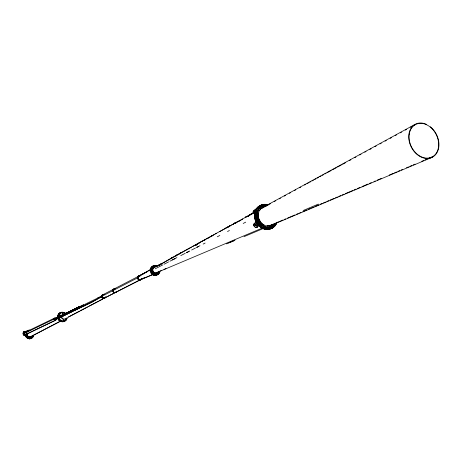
<?xml version="1.0" encoding="UTF-8"?>
<svg xmlns="http://www.w3.org/2000/svg" width="462" height="462" viewBox="0 0 462 462"><rect width="100%" height="100%" fill="white"/><g stroke="black" fill="none" stroke-linecap="round" stroke-linejoin="round"><path stroke-width="0.69" d="M60.251 313.34C60.822 313.6 61.232 312.364 60.661 313.461M60.291 320.547L60.643 320.357M61.642 321.159L61.943 321.015L61.642 320.732M61.96 312.993L62.278 312.555M62.445 313.19L62.48 312.468L62.462 313.184M63.398 320.605L63.051 321.281M63.075 313.265L63.161 312.809M64.599 320.247L64.178 320.836M64.605 320.27L64.986 320.507L64.605 320.616M64.836 313.617L64.917 313.219L64.57 313.271M65.575 319.883L65.87 319.386L65.708 319.825M65.448 319.6L65.361 320.056M66.464 318.682C65.373 317.937 66.274 319.6 66.314 318.237M66.32 318.254L66.534 318.659M58.98 316.713C59.431 315.662 57.6 317.099 58.72 316.759M59.563 314.333L59.188 314.177L59.569 313.987M59.552 314.339L59.835 313.686M26.652 337.046C26.715 335.799 27.483 337.335 26.438 336.636M27.766 337.37L27.622 337.959M27.483 337.543L27.703 337.832L27.339 337.941M28.124 331.046L27.772 330.821L27.905 331.219M29.279 338.155L29.273 338.86M30.457 338.392L30.174 338.017L30.509 338.334M31.589 338.051L31.376 337.641M32.132 337.456L32.427 336.821L32.623 337.214M33.068 336.151C32.357 335.325 32.721 336.954 32.975 336.024M32.952 336.041L33.293 335.77L33.068 336.134M25.427 335.608L25.098 335.747L25.185 335.175M25.681 335.314L25.982 335.412L25.693 335.135M275.34 224.209C274.347 225.364 274.902 222.62 275.381 224.341C274.399 225.179 274.734 222.909 275.398 224.203M268.428 227.945C267.458 229.164 267.948 226.334 268.462 228.084C267.44 228.881 267.845 226.663 268.48 227.939M270.472 227.697C269.548 228.933 269.964 226.08 270.507 227.835C269.456 228.609 269.918 226.42 270.524 227.691M272.361 226.963C271.437 228.199 271.852 225.352 272.395 227.102C271.344 227.876 271.806 225.687 272.413 226.958M274.006 225.785C273.048 226.992 273.533 224.174 274.041 225.918C273.03 226.715 273.423 224.503 274.058 225.779M262.243 225.785C261.273 227.004 261.769 224.168 262.277 225.924C261.255 226.721 261.659 224.503 262.295 225.779M265.448 205.388C264.443 206.531 265.009 203.806 265.483 205.521C264.495 206.352 264.841 204.094 265.5 205.382M264.218 226.969C263.213 228.136 263.773 225.375 264.252 227.108C263.265 227.957 263.606 225.664 264.27 226.963M266.308 227.702C265.303 228.863 265.864 226.109 266.349 227.835C265.355 228.684 265.696 226.397 266.366 227.697M256.93 213.115C255.919 214.27 256.485 211.521 256.964 213.248C255.971 214.091 256.323 211.81 256.988 213.109M256.797 215.425C255.781 216.586 256.352 213.831 256.832 215.563C255.833 216.401 256.185 214.12 256.849 215.419M257.507 210.961C256.681 212.15 256.791 209.465 257.559 210.955C256.785 212.179 256.705 209.598 257.559 210.955M258.495 209.055C257.559 210.279 257.987 207.438 258.529 209.194C257.467 209.962 257.935 207.779 258.547 209.049M257.842 220.114C256.907 221.35 257.334 218.491 257.883 220.253C256.82 221.027 257.288 218.832 257.9 220.108M260.476 224.203C259.459 225.364 260.025 222.603 260.51 224.336C259.517 225.185 259.858 222.892 260.528 224.197M263.404 205.619C262.474 206.832 262.895 204.008 263.438 205.752C262.381 206.514 262.849 204.343 263.455 205.613M151.571 269.311C151.161 269.681 151.692 268.457 152.154 269.005M23.706 334.263L23.325 334.09M23.631 334.009L24.036 334.038L23.314 334.159M24.613 335.204C25.577 334.603 23.643 335.689 24.613 335.106M25.918 335.233L26.265 335.048L25.982 335.268M26.542 334.39L27.27 334.269L26.553 334.321M258.945 211.792L258.928 212.093M254.285 212.855L254.291 213.253L254.753 213.178M29.424 330.342L29.349 330.336A4.331 4.054 62.6 0 0 26.825 331.087M259.246 219.207L259.24 219.652M63.057 320.83L63.687 320.899M63.687 320.98L63.548 320.634M58.94 317.764L59.223 318.139L59.136 317.677M58.784 319.467L58.917 319.808M59.338 319.173L59.898 319.421L59.887 318.976M63.681 312.947L63.565 312.612M64.564 313.259L64.686 313.623M62.33 320.882L61.977 320.564M57.877 316.782L58.004 317.146M59.003 314.911L58.997 315.292M59.864 313.409L60.193 313.375M23.706 332.894L23.533 332.565L23.354 332.871M24.665 331.976L24.492 331.647L24.313 331.953M28.898 337.936L29.181 338.305M31.641 338.005L31.381 337.658M26.236 335.701L26.311 335.297M28.904 330.573L29.325 330.596M266.869 205.411L267.51 205.365M159.65 271.402L159.234 271.442M266.892 205.405L267.469 205.405M60.701 319.964L60.851 320.414M61.498 321.304L61.14 321.344M58.957 314.986L59.361 315.003L59.148 315.344M59.968 314.125L59.829 313.715M62.353 312.855L61.648 312.722M26.27 331.97L26.074 331.595L26.068 331.993M74.411 309.084L73.851 309.373M254.296 226.363L255.284 225.34L254.66 224.151L255.03 222.805L255.902 222.776L256.964 223.452A2.35 0.757 46 0 1 257.496 223.966M254.019 224.03L255.324 222.684M252.575 213.508L253.297 213.051M251.34 214.668L252.165 213.894M235.354 223.29L240.09 220.357M250.104 214.489L248.042 216.274L250.104 214.489L253.904 212.584L245.166 217.273L246.875 216.586M235.961 222.869L236.948 222.072L234.009 223.689M266.967 228.869A12.745 10.568 63.1 0 1 255.521 215.292A12.745 10.568 63.1 0 1 266.02 204.354L266.077 205.821A11.209 9.298 63.1 0 0 256.86 215.448A11.209 9.298 63.1 0 0 266.909 227.385L267.203 228.892A12.745 10.568 63.1 0 0 276.848 222.788M161.105 263.721L158.691 265.425L172.823 257.23L246.823 216.603M239.408 221.067L240.442 220.368M157.363 274.289L157.323 273.793L157.276 274.307M239.593 220.998L242.03 219.462M161.515 263.831L184.823 250.883M229.319 226.27L227.98 227.119L229.995 225.941L219.594 231.641M200.687 242.094L195.01 245.513M241.505 219.681L241.863 219.462M267.14 228.938L267.146 227.414A11.209 9.298 63.1 0 0 274.919 223.504M210.377 236.833L214.137 234.656M175.346 255.861L176.074 255.434M208.073 238.19L209.332 237.445M210.522 236.746L212.901 235.343L206.231 239.062M199.665 242.787L200.826 242.111M229.47 226.213L230.192 225.791M160.533 264.206L157.582 265.904L161.509 263.773M201.986 241.43L205.018 239.738M215.379 233.968L216.614 233.281M138.629 276.178L150.583 269.56M155.417 266.886L159.159 264.824M185.389 250.583L191.534 247.193M192.764 246.512L195.836 244.82M197.066 244.144L200.756 242.105M246.373 216.921L247.632 216.228M248.885 215.535L250.144 214.842L247.823 216.453L252.72 213.369M138.837 276.126L150.681 269.641M262.006 207.912L415.315 124.238M262.145 208.177L265.95 206.104M267.215 205.411L270.385 203.684M274.185 201.611L275.45 200.918M279.256 198.845L280.521 198.158M284.326 196.084L285.591 195.391M289.391 193.318L290.662 192.631M294.461 190.558L295.726 189.865M299.532 187.791L300.797 187.098M304.602 185.025L305.867 184.338M307.132 183.645L308.402 182.952M309.667 182.265L310.938 181.572M312.202 180.879L313.473 180.192M314.738 179.499L316.002 178.806M317.273 178.118L318.537 177.425M319.808 176.732L321.073 176.045M322.343 175.352L323.608 174.659M324.873 173.972L326.143 173.279M327.408 172.586L331.214 170.513M332.478 169.825L336.278 167.752M337.549 167.059L341.349 164.986M342.619 164.299L345.784 162.566M349.584 160.493L350.854 159.806M354.654 157.733L355.925 157.04M359.725 154.966L360.989 154.273M364.795 152.2L366.06 151.513M369.86 149.44L371.13 148.747M374.93 146.673L376.201 145.986M380.001 143.913L381.266 143.22M385.071 141.147L386.336 140.454M390.136 138.381L391.406 137.693M395.206 135.62L396.477 134.927M400.277 132.854L401.542 132.161M405.347 130.088L406.612 129.4M410.412 127.327L411.682 126.634M413.582 125.6L415.482 124.561M241.343 219.675L242.602 218.988M159.713 265.009L160.978 264.322M225.566 228.113L228.956 226.282M80.475 306.676L84.725 304.394M251.513 213.779L253.141 212.942M156.399 266.516L161.44 263.808M60.707 319.987L60.92 320.391M27.986 337.78L27.841 337.381A3.569 3.338 62.6 0 1 26.969 336.561L26.94 336.486M28.904 337.953L28.967 337.901A3.569 3.338 62.6 0 0 32.762 335.886L32.918 335.966M32.64 337.225L32.138 336.994M66.545 318.832A4.689 4.32 62.6 0 1 63.277 321.564L61.486 321.454A4.689 4.32 62.6 0 1 57.969 316.678L58.004 316.684A4.649 4.279 62.6 0 1 61.752 312.433L63.3 312.543A4.689 4.32 62.6 0 1 64.692 313.213M26.369 336.677L26.513 337.069M27.044 331.624L26.773 331.941A2.171 2.021 64.2 0 0 23.585 332.455A2.171 2.021 64.2 0 0 25.196 335.545A2.171 2.021 64.2 0 0 27.477 333.212A2.2 2.044 64.2 0 1 25.185 335.579A2.2 2.044 64.2 0 1 23.55 332.449A2.2 2.044 64.2 0 1 26.796 331.878M59.985 314.137L59.569 313.975M65.875 313.715A4.695 4.325 62.6 0 0 63.687 312.341L61.931 312.208L61.128 312.63A4.689 4.32 62.6 0 0 57.588 316.88A4.689 4.32 62.6 0 0 61.099 321.65L62.861 321.771L63.669 321.367A4.695 4.325 62.6 0 0 67.169 317.625M68.434 316.978L76.75 312.607M77.397 312.266L79.36 311.232M80.677 310.545L87.364 307.028M88.046 306.67L88.727 306.318M89.409 305.959L97.026 301.952M97.73 301.582L98.441 301.212M99.145 300.837L102.714 298.966M68.024 317.313L102.691 299.11M63.3 312.543L63.687 312.341M157.507 266.02A4.909 4.314 62.8 0 0 156.56 265.575L154.626 265.39L153.5 265.979A4.897 4.308 62.8 0 0 150.092 270.305A4.897 4.308 62.8 0 0 153.644 275.283L155.578 275.456A4.897 4.308 62.8 0 0 157.721 274.382M74.896 310.135L92.36 301.842L101.594 296.812A0.658 0.595 62.7 0 1 101.588 296.142M231.433 225.127L232.432 224.607M156.56 265.575L154.042 265.696A4.903 4.308 62.8 0 0 150.635 270.022A4.903 4.308 62.8 0 0 154.187 275.005L156.121 275.185A4.903 4.308 62.8 0 0 159.286 272.407M30.608 336.677L60.222 321.257M30.654 336.769L60.903 321.026M155.763 266.759C157.507 266.62 155.677 265.384 156.352 266.459M254.429 215.806L255.469 215.269M102.905 294.733L138.658 276.218M138.71 276.189L144.901 272.99M146.142 272.349L147.378 271.708M138.739 276.247L144.929 273.048M101.911 296.229L101.449 296.465M137.797 277.754L101.559 296.471M155.14 268.832L162.826 264.87M164.108 264.206L168.59 261.896M169.872 261.232L176.917 257.6M180.757 255.619L185.245 253.303M186.521 252.645L189.726 250.993M191.649 250L195.49 248.019M196.772 247.361L199.971 245.709M203.176 244.057L205.099 243.064M217.267 236.787L219.825 235.464M227.512 231.502L229.435 230.509M172.413 259.962L174.965 258.645M186.446 252.72L188.998 251.403M196.656 247.459L198.568 246.471M243.185 223.458L245.709 222.158M85.331 304.065L101.461 296.257A0.728 0.658 62.7 0 0 101.461 296.673L90.35 302.881L60.164 317.377A0.676 0.624 62.4 0 1 59.581 316.418A0.676 0.624 62.4 0 1 60.614 316.274M140.506 279.597L142.972 278.332M104.614 297.973L144.242 277.754M104.701 297.978L115.454 292.498M115.691 292.377L140.425 279.758M71.928 311.48L61.671 316.689A2.345 2.16 62.7 0 0 65.552 318.457M61.55 316.817L72.898 311.047M154.395 274.122C156.133 273.377 154.354 274.959 154.984 273.827M155.717 273.435L155.527 273.533A3.39 2.98 62.8 0 0 157.484 272.944M61.099 321.65L61.908 321.24L63.669 321.367M153.644 275.283L154.776 274.711L156.71 274.89A4.909 4.314 62.8 0 0 159.881 272.112M66.574 313.011L69.254 311.665M69.924 311.324L70.599 310.99M71.275 310.643L79.545 306.485M67.689 312.572L68.324 312.248M68.959 311.931L69.6 311.607M72.17 310.314L80.041 306.352M155.578 275.456L156.71 274.89M252.316 213.346L253.985 212.532M201.259 241.742L202.547 241.112M203.834 240.488L205.122 239.859M24.486 332.068C25.687 331.878 24.22 331.144 24.804 331.918M24.7 332.542L54.499 318.116M78.396 307.166L79.782 306.497M83.691 304.677L59.864 316.187A0.606 0.56 62.4 0 1 60.412 316.193M24.232 333.477L54.014 319.109A1.115 1.022 64.2 0 1 54.88 318.093M55.273 318.636L57.733 317.446M57.819 317.452L53.933 319.098A1.207 1.103 64.2 0 0 55.244 320.368A1.207 1.103 64.2 0 0 56.11 318.867M92.36 301.842L60.164 317.313A0.606 0.56 62.4 0 1 59.719 316.308M25.716 334.482L55.573 320.178M24.249 335.216L24.567 335.066M25.757 334.557L55.613 320.258M26.802 333.616A1.577 1.467 64.2 0 1 25.294 335.06L25.156 335.129A1.577 1.467 64.2 0 0 26.149 334.806M25.589 335.308L25.907 335.158M60.025 316.054L73.14 309.898L59.829 316.123M97.661 297.955L99.625 297.049M83.697 306.058L84.979 305.469M226.536 243.884L235.043 240.084M78.09 307.369L74.671 308.957M263.253 228.551L243.988 236.671M161.342 270.553L155.365 273.215L262.381 228.037M164.004 269.427L165.997 268.578M303.193 210.505L318.347 204.1M271.027 225.063L282.981 220.01M284.309 219.444L285.637 218.884M287.63 218.041L294.935 214.951M296.263 214.391L298.256 213.548M299.584 212.988L300.912 212.422M302.899 211.584L306.883 209.898M308.212 209.332L310.204 208.495M311.532 207.929L313.525 207.086M314.853 206.526L318.838 204.839M320.166 204.279L322.158 203.436M323.487 202.876L325.479 202.033M326.807 201.472L328.8 200.629M330.128 200.063L334.113 198.383M335.441 197.817L337.433 196.974M338.762 196.414L340.754 195.57M342.082 195.01L344.075 194.167M345.403 193.607L352.702 190.517M354.031 189.957L356.023 189.114M357.351 188.548L360.008 187.428M362 186.584L367.977 184.055M369.305 183.495L371.298 182.652M373.954 181.526L375.283 180.965M377.275 180.122L381.26 178.436M389.229 175.069L393.214 173.383M394.542 172.823L396.535 171.98M397.863 171.419L399.855 170.576M401.183 170.01L402.512 169.45M406.491 167.764L408.483 166.921M409.811 166.36L411.804 165.517M413.132 164.957L415.124 164.114M421.766 161.307L423.758 160.464M425.086 159.898L427.079 159.061M428.407 158.495L432.392 156.809M432.559 157.132L271.165 225.329A9.841 8.16 63.1 0 1 258.414 218.087L258.033 215.592A9.841 8.16 63.1 0 1 263.328 207.38M140.448 279.666L152.593 274.572M140.477 279.741L152.633 274.682M228.592 242.966L233.986 240.835M151.305 267.879L151.091 268.191M26.247 335.256L26.317 335.707M28.967 337.918L29.031 338.334M25.104 331.421L25.156 331.416A2.2 2.044 64.2 0 0 23.083 333.61A2.2 2.044 64.2 0 0 25.387 335.753A2.2 2.044 64.2 0 0 27.194 333.368M266.141 204.354L266.251 204.383A12.745 10.568 63.1 0 1 268.231 204.851M62.48 312.468L62.347 313.196M257.796 226.213L255.994 225.577L254.903 223.937M63.271 312.555L63.063 312.531A4.649 4.279 62.6 0 1 64.362 313.063M63.075 312.814L63.415 313.045M62.168 312.214A4.655 4.285 62.6 0 0 58.443 316.458L58.645 316.539M155.885 274.261L155.902 274.792L155.96 274.278M256.37 222.811L256.884 223.146M255.284 225.34L256.26 226.103L257.813 226.461L258.541 225.935L258.304 225.052A2.35 0.757 46 0 0 257.952 224.509M26.848 334.228L26.553 334.465M256.531 208.743A2.414 0.346 -40.3 0 0 253.73 210.909L254.447 211.746M253.574 211.665L254.631 212.913M154.556 274.197L154.562 274.607L154.562 274.209M258.033 215.592L258.414 218.087M266.251 204.383L266.308 205.85M430.336 126.761A18.572 14.097 63.2 0 1 433.466 156.578A18.572 14.097 63.2 0 1 409.211 141.308A18.572 14.097 63.2 0 1 426.605 124.411M269.075 225.751A9.54 7.912 63.1 0 1 266.944 225.814M264.264 225.017A9.54 7.912 63.1 0 1 263.236 224.434M262.751 224.093A9.54 7.912 63.1 0 1 260.972 222.43M260.585 221.945A9.54 7.912 63.1 0 1 259.58 220.362M259.303 219.802A9.54 7.912 63.1 0 1 258.668 218.041M258.414 216.834A9.54 7.912 63.1 0 1 258.489 213.277M259.604 210.533A9.54 7.912 63.1 0 1 260.487 209.425M105.394 297.112A1.877 1.692 62.7 0 1 103.465 298.134A1.877 1.692 62.7 0 1 102.021 296.211A1.877 1.692 62.7 0 1 103.448 294.519M105.353 297.095A1.831 1.652 62.7 0 1 103.471 298.094A1.831 1.652 62.7 0 1 102.062 296.211L102.09 296.177A1.831 1.652 62.7 0 1 103.453 294.565M105.411 297.17A1.952 1.761 62.7 0 1 103.205 298.163A1.952 1.761 62.7 0 1 101.958 295.79A1.952 1.761 62.7 0 1 104.014 294.525M104.683 297.926A1.952 1.761 62.7 0 1 101.744 297.413A1.952 1.761 62.7 0 1 102.974 294.687M104.603 297.846A1.831 1.652 62.7 0 1 101.836 297.366A1.831 1.652 62.7 0 1 102.997 294.802M62.595 318.792A2.235 2.056 62.7 0 1 61.677 317.573M64.022 319.259A2.345 2.154 62.7 0 1 61.96 318.324M60.557 317.261A0.676 0.624 62.4 0 1 60.372 317.354M26.374 333.778A1.143 1.063 64.2 0 1 25.179 334.621A1.143 1.063 64.2 0 1 24.238 333.362A1.143 1.063 64.2 0 1 25.323 332.38M25.294 335.06A1.577 1.467 64.2 0 1 23.828 333.402A1.577 1.467 64.2 0 1 25.329 331.953M25.855 334.39A1.051 0.976 64.2 0 1 24.29 333.835A1.051 0.976 64.2 0 1 25.237 332.513M26.218 333.622A1.051 0.976 64.2 0 1 26.08 334.13M25.912 334.459A1.143 1.063 64.2 0 1 24.209 333.864A1.143 1.063 64.2 0 1 25.237 332.421M26.305 333.628A1.143 1.063 64.2 0 1 26.045 334.332M24.913 334.938A1.415 1.317 64.2 0 1 24.128 334.401M23.903 333.968A1.415 1.317 64.2 0 1 23.909 333.015M24.145 332.611A1.415 1.317 64.2 0 1 24.509 332.322M26.496 333.674A1.415 1.317 64.2 0 1 26.172 334.552M24.7 335.019A1.577 1.467 64.2 0 1 24.174 334.667M23.96 334.401A1.577 1.467 64.2 0 1 23.753 333.957M26.657 333.679A1.577 1.467 64.2 0 1 26.582 334.153M26.634 333.847A1.421 1.322 64.2 0 1 25.144 334.886A1.421 1.322 64.2 0 1 23.978 333.327A1.421 1.322 64.2 0 1 25.329 332.103M27.16 333.373A2.171 2.015 64.2 0 1 25.601 335.707A2.171 2.015 64.2 0 1 23.181 334.101A2.171 2.015 64.2 0 1 24.405 331.549M28.563 336.781A2.425 2.27 62.6 0 1 27.87 336.319M27.362 335.649A2.425 2.27 62.6 0 1 27.102 334.02M31.116 336.48A2.529 2.368 62.6 0 1 27.229 333.882M29.048 336.862A2.425 2.27 62.6 0 1 27.316 333.57M30.273 336.925A2.529 2.368 62.6 0 1 27.402 333.148M32.698 335.735A3.361 3.142 62.6 0 1 26.698 335.343M32.542 335.782A3.321 3.107 62.6 0 1 27.154 336.417M25.335 335.343A4.331 4.054 62.6 0 0 32.894 336.954A4.372 4.089 62.6 0 1 25.346 335.487M26.871 331.006A4.372 4.089 62.6 0 1 29.366 330.29M33.778 335.406A4.372 4.089 62.6 0 1 25.647 335.169M26.247 331.826A4.372 4.089 62.6 0 1 29.955 330.134M56.832 319.046A0.86 0.791 64.2 0 1 55.752 319.45A0.86 0.791 64.2 0 1 55.359 318.26A0.86 0.791 64.2 0 1 56.48 317.995M56.751 319.011A0.774 0.705 64.2 0 1 55.786 319.369A0.774 0.705 64.2 0 1 55.434 318.306A0.774 0.705 64.2 0 1 56.439 318.064M56.029 319.64A1.115 1.022 64.2 0 1 54.868 320.253A1.115 1.022 64.2 0 1 54.014 319.109M53.933 319.098A1.207 1.103 64.2 0 1 55.255 318.035M66.268 319.352A4.649 4.279 62.6 0 1 63.04 321.552L63.248 321.575A4.689 4.32 62.6 0 0 66.516 318.849M58.027 316.672A4.649 4.279 62.6 0 0 61.729 321.46L61.521 321.437A4.689 4.32 62.6 0 1 58.004 316.661A4.689 4.32 62.6 0 1 61.515 312.428L61.544 312.41A4.689 4.32 62.6 0 0 58.004 316.661M65.39 320.357A4.689 4.32 62.6 0 1 62.861 321.771M63.929 321.425A4.649 4.279 62.6 0 1 62.618 321.766M61.313 321.673A4.649 4.279 62.6 0 1 57.611 316.892A4.649 4.279 62.6 0 1 61.336 312.653M59.436 317.25A0.78 0.716 62.4 0 1 59.309 317.013M59.309 316.487A0.78 0.716 62.4 0 1 59.436 316.268M59.869 316.037A0.78 0.716 62.4 0 1 60.366 316.164M60.557 317.33A0.78 0.716 62.4 0 1 60.36 317.492M61.908 321.24A4.695 4.325 62.6 0 1 58.385 316.464A4.695 4.325 62.6 0 1 61.931 312.208M67.117 317.81A4.655 4.285 62.6 0 1 63.456 321.344M62.145 321.246A4.655 4.285 62.6 0 1 58.443 316.458M63.479 312.312A4.655 4.285 62.6 0 1 65.893 313.767M62.774 314.778A2.345 2.16 62.7 0 1 63.496 314.558M60.724 317.244A0.78 0.716 62.4 0 1 59.662 317.232A0.872 0.803 62.4 0 1 59.604 316.048A0.872 0.803 62.4 0 1 60.793 316.21M60.724 316.262A0.78 0.716 62.4 0 0 59.662 316.118A0.78 0.716 62.4 0 0 59.662 317.232A0.872 0.803 62.4 0 0 60.788 317.307M61.203 316.655A0.872 0.803 62.4 0 1 60.245 317.429A0.872 0.803 62.4 0 1 59.621 316.251A0.872 0.803 62.4 0 1 60.799 315.887M141.372 278.742A2.015 1.79 62.8 0 1 139.131 279.747A2.015 1.79 62.8 0 1 137.838 277.298A2.033 1.802 62.8 0 1 139.917 275.999A2.015 1.79 62.8 0 0 137.838 277.298A2.033 1.802 62.8 0 0 139.114 279.77A2.033 1.802 62.8 0 0 141.372 278.753M139.345 279.706A1.894 1.675 62.8 0 1 137.895 277.766M137.994 277.142A1.894 1.675 62.8 0 1 139.299 276.08M140.956 279.221A1.894 1.675 62.8 0 1 139.946 279.764M258.472 216.418A2.287 1.906 62.8 0 1 258.414 214.911M258.449 216.418A2.368 1.969 62.8 0 1 258.385 214.859M274.364 223.931A10.978 9.107 63.1 0 1 258.2 220.27A10.978 9.107 63.1 0 1 266.176 206.069M268.722 225.774A9.517 7.889 63.1 0 1 267.504 225.831M260.707 222.095A9.517 7.889 63.1 0 1 259.546 220.293M271.489 224.746A9.517 7.889 63.1 0 1 269.883 225.514M274.486 224.105A11.209 9.298 63.1 0 1 257.981 220.368A11.209 9.298 63.1 0 1 266.124 205.873M277.079 222.176A12.78 10.597 63.1 0 1 263.704 227.974A12.78 10.597 63.1 0 1 255.688 212.335A12.78 10.597 63.1 0 1 268.179 204.816M260.614 208.732A9.812 8.137 63.1 0 1 261.613 208.131M270.414 225.629A9.8 8.131 63.1 0 1 269.381 226.155M273.868 226.478A12.722 10.557 63.1 0 1 256.41 222.615A12.722 10.557 63.1 0 1 261.665 205.111M273.683 226.744A12.763 10.591 63.1 0 1 256.456 222.713A12.763 10.591 63.1 0 1 261.174 205.197M275.433 224.919A12.774 10.597 63.1 0 1 256.993 222.441A12.774 10.597 63.1 0 1 263.623 204.562M157.565 272.291A2.98 2.616 62.8 0 1 153.159 271.465A2.98 2.616 62.8 0 1 154.961 267.342M155.365 273.215A2.98 2.616 62.8 0 1 152.766 270.969M152.737 269.179A2.98 2.616 62.8 0 1 153.222 268.26M156.705 272.95A2.98 2.616 62.8 0 1 155.833 273.215M154.47 273.238A3.39 2.98 62.8 0 1 152.402 269.947A3.39 2.98 62.8 0 1 154.372 267.042M158.351 272.037A3.39 2.98 62.8 0 1 154.666 273.14A3.39 2.98 62.8 0 1 152.633 269.282A3.39 2.98 62.8 0 1 155.613 266.84M154.776 274.711A4.909 4.314 62.8 0 1 151.218 269.721A4.909 4.314 62.8 0 1 154.626 265.39M256.589 209.067A2.298 0.335 -40.3 0 1 253.719 211.584A2.414 0.346 -40.3 0 1 253.73 210.909M256.693 208.836A2.298 0.335 -40.3 0 0 254.221 210.458A2.298 0.335 -40.3 0 0 253.719 211.584A2.414 0.346 -40.3 0 0 256.537 209.194M141.164 279.065A2.004 1.773 62.8 0 1 138.871 279.672A2.004 1.773 62.8 0 1 137.815 277.229A2.004 1.773 62.8 0 1 139.865 276.057M140.933 279.418A1.958 1.732 62.8 0 1 138.098 278.199A1.958 1.732 62.8 0 1 139.98 275.953M141.424 278.961A2.039 1.802 62.8 0 1 139.195 279.631A2.039 1.802 62.8 0 1 137.971 277.315A2.039 1.802 62.8 0 1 139.778 275.843M139.16 275.999A2.033 1.802 62.8 0 1 139.801 276.057M105.475 297.095A1.906 1.721 62.7 0 1 103.321 298.071A1.906 1.721 62.7 0 1 102.096 295.749A1.906 1.721 62.7 0 1 104.112 294.513A1.877 1.692 62.7 0 0 102.137 295.755A1.877 1.692 62.7 0 0 103.338 298.036A1.877 1.692 62.7 0 0 105.457 297.078M116.257 291.586A1.946 1.744 62.8 0 1 113.433 292.151A1.946 1.744 62.8 0 1 113.664 289.073M114.247 288.9A1.946 1.744 62.8 0 1 114.871 288.952M116.384 291.522A1.946 1.75 62.8 0 1 114.195 292.51A1.946 1.75 62.8 0 1 112.947 290.148A1.946 1.75 62.8 0 1 114.992 288.889M116.17 292.024A1.946 1.75 62.8 0 1 113.9 292.255A1.946 1.75 62.8 0 1 113.098 289.893A1.946 1.75 62.8 0 1 115.084 288.842M23.649 332.571L24.047 332.675L23.649 332.571M156.006 266.487L156.006 266.487M153.355 273.267C153.69 274.289 154.077 272.603 153.355 273.267M152.287 272.026C152.576 273.059 153.032 271.396 152.287 272.026M257.103 217.793C256.087 218.953 256.658 216.199 257.138 217.931C256.144 218.774 256.491 216.487 257.155 217.787M259.846 207.49C258.836 208.639 259.407 205.902 259.881 207.629C258.887 208.46 259.24 206.191 259.898 207.484M258.986 222.28C258.171 223.475 258.27 220.778 259.038 222.274C258.246 223.516 258.183 220.923 259.038 222.274M261.509 206.329C260.499 207.473 261.065 204.741 261.544 206.462C260.551 207.294 260.903 205.03 261.561 206.323M151.594 270.899L151.299 270.622L151.594 270.899M151.692 270.484C151.94 271.523 152.472 269.889 151.692 270.484M158.53 273.042C158.304 273.926 158.368 272.095 158.53 273.042M158.645 272.586L159.061 272.909L158.645 272.586M152.223 267.434C152.391 268.491 153.055 266.921 152.223 267.434M157.617 273.614L158.021 273.949L157.617 273.614M153.263 266.395L153.667 266.736L153.263 266.395M156.254 274.087L156.647 274.44L156.254 274.087M154.637 265.904L155.03 266.262L154.637 265.904M198.129 243.364L196.419 245.212L198.337 243.156L198.129 243.364M233.119 224.249L234.049 223.365L233.119 224.249M204.268 240.228L203.869 240.627L205.128 239.391L204.268 240.228M171.974 257.871L171.015 258.691L172.823 257.23L171.974 257.871M176.779 255.255L175.964 255.931L176.779 255.255M234.962 222.875L233.275 224.11L234.962 222.875M176.992 254.926L176.051 255.613L177.027 254.92M180.215 253.182L179.025 253.996L180.937 252.76L180.215 253.182M230.238 225.508L229.631 225.82L230.238 225.508M76.166 308.241L76.698 308.102L76.166 308.241M409.251 134.084A18.209 13.82 63.2 0 0 428.967 157.992A18.209 13.82 63.2 0 0 433.333 130.128A18.209 13.82 63.2 0 0 409.251 134.084M25.127 334.783A1.426 1.322 64.2 0 0 26.767 333.778A1.45 1.346 64.2 0 1 25.127 334.806A1.45 1.346 64.2 0 1 24.151 332.935A1.45 1.346 64.2 0 1 25.936 332.132A1.426 1.322 64.2 0 0 24.163 332.946A1.426 1.322 64.2 0 0 25.127 334.783M253.765 225.392A2.298 1.224 43.9 0 0 256.964 227.495A2.298 1.224 43.9 0 0 255.746 224.399A2.298 1.224 43.9 0 0 253.765 225.392M253.834 225.704A2.414 1.288 43.9 0 0 257.219 227.448A2.414 1.288 43.9 0 0 255.422 224.134A2.414 1.288 43.9 0 0 253.834 225.704M138.098 279.123A2.033 1.802 62.8 0 0 140.939 279.383A2.004 1.773 62.8 0 1 138.109 279.112A2.033 1.802 62.8 0 1 138.554 276.178A2.004 1.773 62.8 0 0 138.109 279.112"/></g></svg>
